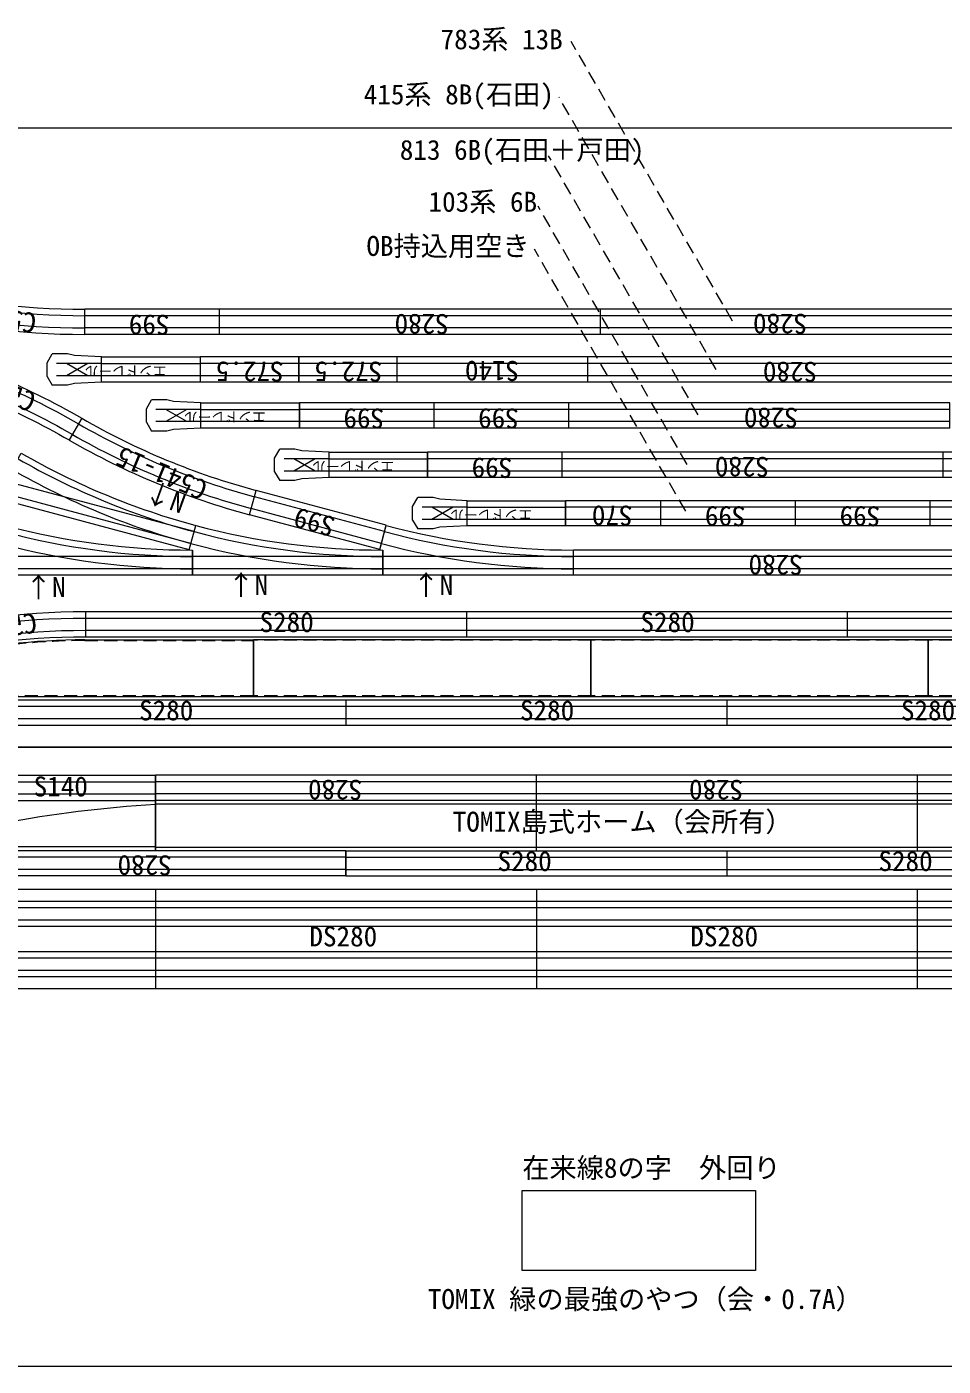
# Model space of a CAD drawing. Units: millimetres, scale not verified. Extents: x -3071 to 7470, y -7531 to 4357.
# Drawn here: x 342 to 1016, y -3271 to -2287 of the extents above; entities that cross this region are included whole.
import ezdxf
from ezdxf.enums import TextEntityAlignment as Align

# ---------------------------------------------------------------- set-up
doc = ezdxf.new("R2010")
doc.units = ezdxf.units.MM
doc.header["$LTSCALE"] = 8
doc.linetypes.add('DASHED1', pattern=[1.8, 1.2, -0.6])
for name, color, linetype, lineweight in [('0-0', 7, 'Continuous', 9), ('0-6', 3, 'Continuous', 9), ('0-7', 4, 'Continuous', 9), ('0-8', 3, 'Continuous', 9), ('0-A', 3, 'Continuous', 9)]:
    doc.layers.add(name, color=color, linetype=linetype, lineweight=lineweight)
doc.styles.add('ＭＳ ゴシック', font='')
doc.styles.get('ＭＳ ゴシック').set_extended_font_data('MS Gothic')

# ---------------------------------------------------------------- blocks, each defined once
blk = doc.blocks.new('N_TOMIX _ DS280')
at = {"layer": '0-0', "color": 3}
for p, q in [((0, 64.25), (280, 64.25)), ((0, -8.75), (280, -8.75))]:
    blk.add_line(p, q, dxfattribs=at)
at = {"layer": '0-0'}
for p, q in [((0, 64.25), (0, -8.75)), ((280, 64.25), (280, -8.75)), ((0, 55.5), (280, 55.5)), ((0, 37), (280, 37)), ((0, 18.5), (280, 18.5)), ((0, 0), (280, 0))]:
    blk.add_line(p, q, dxfattribs=at)
at = {"layer": '0-0', "color": 2}
for p, q in [((0, 50.75), (280, 50.75)), ((0, 41.75), (280, 41.75)), ((0, 13.75), (280, 13.75)), ((0, 4.75), (280, 4.75))]:
    blk.add_line(p, q, dxfattribs=at)
at = {"layer": '0-0', "color": 3, "style": 'ＭＳ ゴシック'}
blk.add_text('DS280', height=14.66, dxfattribs=at).set_placement((113.139, 17.814), align=Align.BOTTOM_LEFT)
blk = doc.blocks.new('N_TOMIX _ S280(1)')
at = {"layer": '0-0'}
for p, q in [((0, 18.5), (280, 18.5)), ((0, 18.5), (0, 0)), ((280, 18.5), (280, 0)), ((0, 0), (280, 0))]:
    blk.add_line(p, q, dxfattribs=at)
at = {"layer": '0-0', "color": 2}
for p, q in [((0, 13.75), (280, 13.75)), ((0, 4.75), (280, 4.75))]:
    blk.add_line(p, q, dxfattribs=at)
at = {"layer": '0-0', "color": 3, "style": 'ＭＳ ゴシック'}
blk.add_text('S280', height=14.66, dxfattribs=at).set_placement((127.953, -0.977), align=Align.BOTTOM_LEFT)
blk = doc.blocks.new('N_TOMIX _ S280')
at = {"layer": '0-0'}
for p, q in [((0, 18.5), (280, 18.5)), ((0, 18.5), (0, 0)), ((280, 18.5), (280, 0)), ((0, 0), (280, 0))]:
    blk.add_line(p, q, dxfattribs=at)
at = {"layer": '0-0', "color": 2}
for p, q in [((0, 13.75), (280, 13.75)), ((0, 4.75), (280, 4.75))]:
    blk.add_line(p, q, dxfattribs=at)
at = {"layer": '0-0', "color": 3, "style": 'ＭＳ ゴシック'}
blk.add_text('S280', height=14.66, dxfattribs=at).set_placement((111.392, -0.795), align=Align.BOTTOM_LEFT)
blk = doc.blocks.new('3人掛け机')
at = {"layer": '0-7', "color": 6}
blk.add_lwpolyline([(0, 0), (1804, 0), (1804, 455), (0, 455)], close=True, dxfattribs=at)
blk = doc.blocks.new('N_KATO _ ストラクチャー _ 島式ホームエンド4L')
at = {"layer": '0-0', "color": 5}
for p, q in [((0, 41.15), (0, -0.5)), ((234, 41.15), (0, 41.15)), ((234, 12.637), (234, 41.15)), ((124, -0.5), (0, -0.5))]:
    blk.add_line(p, q, dxfattribs=at)
at = {"layer": '0-0', "color": 4, "linetype": 'DASHED1'}
for p, q in [((0, 40.65), (248, 40.65)), ((248, 40.65), (248, 16.766)), ((244.765, 15.899), (248, 16.766)), ((124, 0), (0, 0))]:
    blk.add_line(p, q, dxfattribs=at)
blk.add_arc((124, 466.599), 466.599, 270, 285, dxfattribs=at)
at = {"layer": '0-0', "color": 5}
blk.add_arc((124, 466.599), 467.099, 270, 283.62086, dxfattribs=at)
blk = doc.blocks.new('N_TOMIX _ C541-15')
at = {"layer": '0-0'}
for p, q in [((0, 185), (0, 0)), ((1376.06, -181.16), (1423.94, -2.47))]:
    blk.add_line(p, q, dxfattribs=at)
for radius in [5501.69, 5316.69]:
    blk.add_arc((0, -5316.68), radius, 75, 90, dxfattribs=at)
at = {"layer": '0-0', "color": 2}
for radius in [5454.19, 5364.19]:
    blk.add_arc((0, -5316.68), radius, 75, 90, dxfattribs=at)
at = {"layer": '0-0', "color": 3, "style": 'ＭＳ ゴシック'}
blk.add_text('C541-15', height=146.6, rotation=352.5, dxfattribs=at).set_placement((342.55, -12.14), align=Align.BOTTOM_LEFT)
blk = doc.blocks.new('N_KATO _ ストラクチャー _ 島式ホーム中間部')
at = {"layer": '0-0', "color": 5}
for p, q in [((0, 41.5), (248, 41.5)), ((0, 41.5), (0, -0.5)), ((248, -0.5), (248, 41.5)), ((0, -0.5), (248, -0.5))]:
    blk.add_line(p, q, dxfattribs=at)
at = {"layer": '0-0', "color": 4, "linetype": 'DASHED1'}
for p, q in [((248, 41), (0, 41)), ((248, 0), (0, 0))]:
    blk.add_line(p, q, dxfattribs=at)
blk = doc.blocks.new('N_TOMIX _ S99(1)')
at = {"layer": '0-0'}
for p, q in [((0, 18.5), (0, 0)), ((0, 18.5), (99, 18.5)), ((99, 18.5), (99, 0)), ((0, 0), (99, 0))]:
    blk.add_line(p, q, dxfattribs=at)
at = {"layer": '0-0', "color": 2}
for p, q in [((0, 13.75), (99, 13.75)), ((0, 4.75), (99, 4.75))]:
    blk.add_line(p, q, dxfattribs=at)
at = {"layer": '0-0', "color": 3, "style": 'ＭＳ ゴシック'}
blk.add_text('S99', height=14.66, dxfattribs=at).set_placement((36.725, -0.249), align=Align.BOTTOM_LEFT)
blk = doc.blocks.new('N_TOMIX _ PR541-15(11)')
at = {"layer": '0-0'}
for p, q in [((0, 18.5), (140, 18.5)), ((0, 18.5), (0, 0)), ((140, 0), (140, 18.5)), ((142.415, -0.249), (140, 0)), ((142.415, -0.249), (137.627, -18.119))]:
    blk.add_line(p, q, dxfattribs=at)
at = {"layer": '0-0', "color": 2}
for p, q in [((0, 13.75), (140, 13.75)), ((0, 4.75), (140, 4.75))]:
    blk.add_line(p, q, dxfattribs=at)
for radius in [545.5, 536.5]:
    blk.add_arc((0, -531.75), radius, 75, 90, dxfattribs=at)
at = {"layer": '0-0'}
blk.add_arc((0, -531.75), 531.75, 75, 90, dxfattribs=at)
blk = doc.blocks.new('N_TOMIX _ エンドレール')
at = {"layer": '0-0'}
for p, q in [((97.469, 20.75), (108.717, 20.75)), ((112.469, 14.25), (108.717, 20.75)), ((72.469, 18.5), (72.469, 0)), ((112.469, 14.25), (112.469, 4.25)), ((112.469, 4.25), (108.717, -2.25)), ((97.469, -2.25), (108.717, -2.25))]:
    blk.add_line(p, q, dxfattribs=at)
at = {"layer": '0-0', "color": 2}
for p, q in [((72.469, 13.75), (105.469, 13.75)), ((82.675, 13.75), (98.264, 4.75)), ((82.675, 4.75), (98.264, 13.75)), ((72.469, 4.75), (105.469, 4.75))]:
    blk.add_line(p, q, dxfattribs=at)
at = {"layer": '0-0'}
for points in [[(72.469, 18.5), (92.469, 19.5), (97.469, 20.75)], [(72.469, 0), (92.469, -1), (97.469, -2.25)]]:
    blk.add_lwpolyline(points, dxfattribs=at)
at = {"layer": '0-6', "color": 7}
blk.add_line((0, 18.5), (72.469, 18.5), dxfattribs=at)
at = {"layer": '0-6', "color": 2}
for p, q in [((0, 13.75), (72.469, 13.75)), ((72.469, 4.75), (0, 4.75))]:
    blk.add_line(p, q, dxfattribs=at)
at = {"layer": '0-6', "color": 7}
blk.add_lwpolyline([(72.469, 0), (0, 0), (0, 18.5)], dxfattribs=at)
at = {"layer": '0-6', "style": 'ＭＳ ゴシック'}
blk.add_text('エンドレール', height=7.331, dxfattribs=at).set_placement((24.709, 4.385), align=Align.BOTTOM_LEFT)
blk = doc.blocks.new('N_TOMIX _ S140(1)')
at = {"layer": '0-0'}
for p, q in [((0, 18.5), (0, 0)), ((0, 18.5), (140, 18.5)), ((140, 18.5), (140, 0)), ((0, 0), (140, 0))]:
    blk.add_line(p, q, dxfattribs=at)
at = {"layer": '0-0', "color": 2}
for p, q in [((0, 13.75), (140, 13.75)), ((0, 4.75), (140, 4.75))]:
    blk.add_line(p, q, dxfattribs=at)
at = {"layer": '0-0', "color": 3, "style": 'ＭＳ ゴシック'}
blk.add_text('S140', height=14.66, dxfattribs=at).set_placement((50.419, -1.451), align=Align.BOTTOM_LEFT)
blk = doc.blocks.new('N_TOMIX _ S72.5')
at = {"layer": '0-0'}
for p, q in [((0, 18.5), (72.469, 18.5)), ((0, 18.5), (0, 0)), ((72.469, 0), (72.469, 18.5)), ((0, 0), (72.469, 0))]:
    blk.add_line(p, q, dxfattribs=at)
at = {"layer": '0-0', "color": 2}
for p, q in [((0, 13.75), (72.469, 13.75)), ((0, 4.75), (72.469, 4.75))]:
    blk.add_line(p, q, dxfattribs=at)
at = {"layer": '0-0', "color": 3, "style": 'ＭＳ ゴシック'}
blk.add_text('S72.5', height=14.66, dxfattribs=at).set_placement((11.097, -0.941), align=Align.BOTTOM_LEFT)
blk = doc.blocks.new('N_TOMIX _ S70(1)')
at = {"layer": '0-0'}
for p, q in [((0, 18.5), (0, 0)), ((0, 18.5), (70, 18.5)), ((70, 18.5), (70, 0)), ((0, 0), (70, 0))]:
    blk.add_line(p, q, dxfattribs=at)
at = {"layer": '0-0', "color": 2}
for p, q in [((0, 13.75), (70, 13.75)), ((0, 4.75), (70, 4.75))]:
    blk.add_line(p, q, dxfattribs=at)
at = {"layer": '0-0', "color": 3, "style": 'ＭＳ ゴシック'}
blk.add_text('S70', height=14.66, dxfattribs=at).set_placement((20.805, -0.686), align=Align.BOTTOM_LEFT)
blk = doc.blocks.new('N_TOMIX _ ストラクチャー _ 島式ホーム屋根付中間部')
at = {"layer": '0-0', "color": 5}
for p, q in [((0, 37), (0, 0)), ((0, 34.5), (280, 34.5)), ((280, 37), (280, 0)), ((280, 2.5), (0, 2.5))]:
    blk.add_line(p, q, dxfattribs=at)
blk = doc.blocks.new('N_TOMIX _ ストラクチャー _ 島式ホームエンドL')
at = {"layer": '0-0', "color": 5}
for p, q in [((0, 0), (0, 37)), ((0, 34), (113, 34)), ((113, 17), (113, 34))]:
    blk.add_line(p, q, dxfattribs=at)
blk.add_arc((-53.964, 901.599), 900.217, 273.43666, 280.68855, dxfattribs=at)

msp = doc.modelspace()

# ---------------------------------------------------------------- linework, layer by layer
at = {"layer": '0-8', "color": 5, "linetype": 'DASHED1'}
for p, q in [((861.217, -2502.926), (742.558, -2297.403)), ((849.065, -2538.367), (733.617, -2338.405)), ((835.901, -2571.784), (725.973, -2381.382)), ((827.8, -2608.238), (718.277, -2418.539)), ((826.788, -2642.667), (715.566, -2450.025))]:
    msp.add_line(p, q, dxfattribs=at)
at = {"layer": '0-8', "color": 5}
msp.add_lwpolyline([(706.436, -3141.843), (877.917, -3141.843), (877.917, -3200.637), (706.436, -3200.637)], close=True, dxfattribs=at)

# ---------------------------------------------------------------- block references
at = {"layer": '0-0'}
for p in [(156.981, -2984.728), (436.981, -2984.728), (716.981, -2984.728), (996.981, -2984.728)]:
    msp.add_blockref('N_TOMIX _ DS280', p, dxfattribs=at)
at = {"layer": '0-7'}
msp.add_blockref('3人掛け机', (-161.519, -2816.074), dxfattribs=at)
at = {"layer": '0-7', "rotation": 180}
msp.add_blockref('3人掛け机', (1642.481, -2816.074), dxfattribs=at)
at = {"layer": '0-8', "xscale": 0.1}
for p, yscale, rotation in [((385.031, -2494.177), 0.1, 180), ((373.501, -2590.294), -0.1, 150), ((510.98, -2627.386), 0.1, 165), ((385.502, -2734.895), -0.1, 180)]:
    msp.add_blockref('N_TOMIX _ C541-15', p, dxfattribs=dict(at, yscale=yscale, rotation=rotation))
at = {"layer": '0-8'}
for name, p, rotation in [('N_TOMIX _ S99(1)', (484.031, -2494.177), 180), ('N_TOMIX _ S280', (764.031, -2494.177), 180), ('N_TOMIX _ S280(1)', (1044.031, -2494.177), 180), ('N_TOMIX _ エンドレール', (469.821, -2529.277), 180), ('N_TOMIX _ S72.5', (542.291, -2529.277), 180), ('N_TOMIX _ S72.5', (614.76, -2529.277), 180), ('N_TOMIX _ S140(1)', (754.76, -2529.277), 180), ('N_TOMIX _ S280', (1034.76, -2529.277), 180), ('N_TOMIX _ エンドレール', (542.774, -2563.042), 180), ('N_TOMIX _ S99(1)', (641.774, -2563.042), 180), ('N_TOMIX _ S99(1)', (740.774, -2563.042), 180), ('N_TOMIX _ S280', (1020.774, -2563.042), 180), ('N_TOMIX _ PR541-15(11)', (466.585, -2653.075), 165), ('N_TOMIX _ エンドレール', (637.007, -2599.346), 180), ('N_TOMIX _ S99(1)', (736.007, -2599.346), 180), ('N_TOMIX _ S280(1)', (1016.007, -2599.346), 180), ('N_TOMIX _ S280', (1296.007, -2599.346), 180), ('N_TOMIX _ S99(1)', (606.606, -2653.009), 165), ('N_TOMIX _ エンドレール', (738.479, -2634.89), 180), ('N_TOMIX _ S70(1)', (808.479, -2634.89), 180), ('N_TOMIX _ S99(1)', (907.479, -2634.89), 180), ('N_TOMIX _ S99(1)', (1006.479, -2634.89), 180), ('N_TOMIX _ S280(1)', (1286.479, -2634.89), 180), ('N_TOMIX _ PR541-15(11)', (464.212, -2671.194), 180), ('N_TOMIX _ PR541-15(11)', (604.212, -2671.194), 180), ('N_TOMIX _ PR541-15(11)', (744.212, -2671.194), 180), ('N_TOMIX _ S280', (1024.212, -2671.194), 180), ('N_KATO _ ストラクチャー _ 島式ホームエンド4L', (508.96, -2737.719), 180)]:
    msp.add_blockref(name, p, dxfattribs=dict(at, rotation=rotation))
for name, p in [('N_TOMIX _ S280(1)', (385.502, -2734.895)), ('N_TOMIX _ S280(1)', (665.502, -2734.895)), ('N_TOMIX _ S280(1)', (945.502, -2734.895)), ('N_KATO _ ストラクチャー _ 島式ホーム中間部', (508.96, -2778.369)), ('N_KATO _ ストラクチャー _ 島式ホーム中間部', (756.96, -2778.369)), ('N_KATO _ ストラクチャー _ 島式ホーム中間部', (1004.96, -2778.369)), ('N_TOMIX _ S280(1)', (296.96, -2799.794)), ('N_TOMIX _ S280(1)', (576.96, -2799.794)), ('N_TOMIX _ S280(1)', (856.96, -2799.794))]:
    msp.add_blockref(name, p, dxfattribs=at)
at = {"layer": '0-A'}
for name, p in [('N_TOMIX _ S140(1)', (296.993, -2855.228)), ('N_TOMIX _ S280', (576.981, -2910.728)), ('N_TOMIX _ S280', (856.981, -2910.728))]:
    msp.add_blockref(name, p, dxfattribs=at)
at = {"layer": '0-A', "rotation": 180}
for name, p in [('N_TOMIX _ S280(1)', (716.993, -2836.728)), ('N_TOMIX _ S280(1)', (996.993, -2836.728)), ('N_TOMIX _ S280(1)', (1276.993, -2836.728)), ('N_TOMIX _ ストラクチャー _ 島式ホームエンドL', (436.993, -2855.228)), ('N_TOMIX _ ストラクチャー _ 島式ホーム屋根付中間部', (716.993, -2855.228)), ('N_TOMIX _ ストラクチャー _ 島式ホーム屋根付中間部', (996.993, -2855.228)), ('N_TOMIX _ ストラクチャー _ 島式ホーム屋根付中間部', (1276.993, -2855.228)), ('N_TOMIX _ S280(1)', (576.981, -2892.228))]:
    msp.add_blockref(name, p, dxfattribs=at)

# ---------------------------------------------------------------- texts
at = {"layer": '0-8', "style": 'ＭＳ ゴシック'}
for s, p in [('783系 13B', (646.542, -2307.491)), ('415系 8B(石田)', (590.038, -2347.996)), ('813 6B(石田＋戸田)', (616.585, -2388.772)), ('103系 6B', (637.673, -2426.924)), ('OB持込用空き', (592.063, -2459.383)), ('↑N', (489.896, -2708.536)), ('↑N', (625.922, -2708.536)), ('↑N', (341.069, -2710.164)), ('在来線8の字\u3000外回り', (706.606, -3136.979)), ('TOMIX 緑の最強のやつ（会・0.7A）', (637.169, -3233.42))]:
    msp.add_text(s, height=14.66, dxfattribs=at).set_placement(p, align=Align.BOTTOM_LEFT)
msp.add_text('↓N', height=14.66, rotation=340, dxfattribs=at).set_placement((426.031, -2638.4), align=Align.BOTTOM_LEFT)
at = {"layer": '0-A', "style": 'ＭＳ ゴシック'}
msp.add_text('TOMIX島式ホーム（会所有）', height=14.66, dxfattribs=at).set_placement((655.481, -2882.581), align=Align.BOTTOM_LEFT)

doc.saveas('drawing.dxf')
